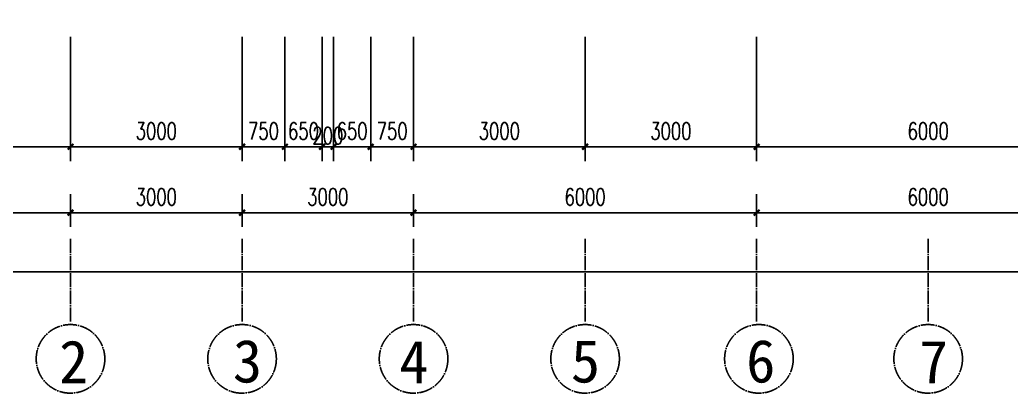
# Model space of a CAD drawing. Header units: millimetres. Extents: x -150677 to 588340, y -254013 to 149700.
# Drawn here: x 46065 to 63404, y 1229 to 7759 of the extents above; entities that cross this region are included whole.
import ezdxf

# ---------------------------------------------------------------- set-up
doc = ezdxf.new("R2010")
doc.units = ezdxf.units.MM
doc.header["$LTSCALE"] = 10
doc.header["$MEASUREMENT"] = 0
doc.linetypes.add('ACAD_ISO04W100', pattern=[30, 24, -3, 0, -3])
for name, color, linetype in [('1-Aa轴线', 240, 'ACAD_ISO04W100'), ('1-Ab轴号', 3, 'Continuous'), ('PUB_DIM', 3, 'Continuous')]:
    doc.layers.add(name, color=color, linetype=linetype)
doc.styles.add('_TCH_DIM_T3', font='SIMPLEX', dxfattribs={"width": 0.705882, "bigfont": 'GBCBIG'})
doc.styles.get("Standard").update_dxf_attribs({"font": ''})
doc.styles.get('Standard').set_extended_font_data('SimSun')
doc.dimstyles.new('_TCH_ARCH&&100', dxfattribs={"dimtxt": 297.5, "dimasz": 100, "dimexe": 250, "dimexo": 300, "dimgap": 126.25, "dimtad": 1, "dimdec": 0, "dimzin": 0, "dimdsep": 46, "dimtxsty": '_TCH_DIM_T3', "dimblk": 'ARCHTICK', "dimcen": 0.09, "dimclrt": 7, "dimazin": 2, "dimtfac": 1, "dimtdec": 0, "dimtix": 1, "dimtmove": 2, "dimatfit": 3, "dimfxl": 1, "dimtolj": 1, "dimtzin": 0, "dimarcsym": 0})

# ---------------------------------------------------------------- blocks, each defined once
blk = doc.blocks.new('_ArchTick')
at = {"color": 0, "linetype": 'ByBlock', "const_width": 0.4}
blk.add_lwpolyline([(-0.5, -0.5), (0.5, 0.5)], dxfattribs=at)
blk = doc.blocks.new('*D907')
at = {"layer": 'Defpoints', "color": 0, "transparency": 16777216}
for p in [(40952, 7759), (46952, 7759), (46952, 5539)]:
    blk.add_point(p, dxfattribs=at)
at = {"layer": 'PUB_DIM', "color": 0, "lineweight": -2, "transparency": 16777216}
for p, q in [((40952, 7459), (40952, 5289)), ((46952, 7459), (46952, 5289)), ((40952, 5539), (46952, 5539))]:
    blk.add_line(p, q, dxfattribs=at)
at = {"layer": 'PUB_DIM', "color": 0, "lineweight": -2, "transparency": 16777216, "xscale": 100, "yscale": 100, "zscale": 100, "rotation": 180}
blk.add_blockref('_ArchTick', (40952, 5539), dxfattribs=at)
at = {"layer": 'PUB_DIM', "color": 0, "lineweight": -2, "transparency": 16777216, "xscale": 100, "yscale": 100, "zscale": 100}
blk.add_blockref('_ArchTick', (46952, 5539), dxfattribs=at)
at = {"layer": 'PUB_DIM', "color": 7, "transparency": 16777216, "insert": (43952, 5814), "char_height": 297.5, "attachment_point": 5, "style": '_TCH_DIM_T3'}
blk.add_mtext('\\A1;6000', dxfattribs=at)
blk = doc.blocks.new('*D908')
at = {"layer": 'Defpoints', "color": 0, "transparency": 16777216}
for p in [(46952, 7759), (49952, 7759), (49952, 5539)]:
    blk.add_point(p, dxfattribs=at)
at = {"layer": 'PUB_DIM', "color": 0, "lineweight": -2, "transparency": 16777216}
for p, q in [((46952, 7459), (46952, 5289)), ((49952, 7459), (49952, 5289)), ((46952, 5539), (49952, 5539))]:
    blk.add_line(p, q, dxfattribs=at)
at = {"layer": 'PUB_DIM', "color": 0, "lineweight": -2, "transparency": 16777216, "xscale": 100, "yscale": 100, "zscale": 100, "rotation": 180}
blk.add_blockref('_ArchTick', (46952, 5539), dxfattribs=at)
at = {"layer": 'PUB_DIM', "color": 0, "lineweight": -2, "transparency": 16777216, "xscale": 100, "yscale": 100, "zscale": 100}
blk.add_blockref('_ArchTick', (49952, 5539), dxfattribs=at)
at = {"layer": 'PUB_DIM', "color": 7, "transparency": 16777216, "insert": (48452, 5814), "char_height": 297.5, "attachment_point": 5, "style": '_TCH_DIM_T3'}
blk.add_mtext('\\A1;3000', dxfattribs=at)
blk = doc.blocks.new('*D909')
at = {"layer": 'Defpoints', "color": 0, "transparency": 16777216}
for p in [(49952, 7759), (50702, 7759), (50702, 5539)]:
    blk.add_point(p, dxfattribs=at)
at = {"layer": 'PUB_DIM', "color": 0, "lineweight": -2, "transparency": 16777216}
for p, q in [((49952, 7459), (49952, 5289)), ((50702, 7459), (50702, 5289)), ((49952, 5539), (49852, 5539)), ((49952, 5539), (50702, 5539)), ((50702, 5539), (50802, 5539))]:
    blk.add_line(p, q, dxfattribs=at)
at = {"layer": 'PUB_DIM', "color": 0, "lineweight": -2, "transparency": 16777216, "xscale": 100, "yscale": 100, "zscale": 100}
blk.add_blockref('_ArchTick', (49952, 5539), dxfattribs=at)
at = {"layer": 'PUB_DIM', "color": 0, "lineweight": -2, "transparency": 16777216, "xscale": 100, "yscale": 100, "zscale": 100, "rotation": 180}
blk.add_blockref('_ArchTick', (50702, 5539), dxfattribs=at)
at = {"layer": 'PUB_DIM', "color": 7, "transparency": 16777216, "insert": (50327, 5814), "char_height": 297.5, "attachment_point": 5, "style": '_TCH_DIM_T3'}
blk.add_mtext('\\A1;750', dxfattribs=at)
blk = doc.blocks.new('*D910')
at = {"layer": 'Defpoints', "color": 0, "transparency": 16777216}
for p in [(50702, 7759), (51352, 7759), (51352, 5539)]:
    blk.add_point(p, dxfattribs=at)
at = {"layer": 'PUB_DIM', "color": 0, "lineweight": -2, "transparency": 16777216}
for p, q in [((50702, 7459), (50702, 5289)), ((51352, 7459), (51352, 5289)), ((50702, 5539), (50602, 5539)), ((50702, 5539), (51352, 5539)), ((51352, 5539), (51452, 5539))]:
    blk.add_line(p, q, dxfattribs=at)
at = {"layer": 'PUB_DIM', "color": 0, "lineweight": -2, "transparency": 16777216, "xscale": 100, "yscale": 100, "zscale": 100}
blk.add_blockref('_ArchTick', (50702, 5539), dxfattribs=at)
at = {"layer": 'PUB_DIM', "color": 0, "lineweight": -2, "transparency": 16777216, "xscale": 100, "yscale": 100, "zscale": 100, "rotation": 180}
blk.add_blockref('_ArchTick', (51352, 5539), dxfattribs=at)
at = {"layer": 'PUB_DIM', "color": 7, "transparency": 16777216, "insert": (51027, 5814), "char_height": 297.5, "attachment_point": 5, "style": '_TCH_DIM_T3'}
blk.add_mtext('\\A1;650', dxfattribs=at)
blk = doc.blocks.new('*D911')
at = {"layer": 'Defpoints', "color": 0, "transparency": 16777216}
for p in [(51352, 7759), (51552, 7759), (51552, 5539)]:
    blk.add_point(p, dxfattribs=at)
at = {"layer": 'PUB_DIM', "color": 0, "lineweight": -2, "transparency": 16777216}
for p, q in [((51352, 7459), (51352, 5289)), ((51552, 7459), (51552, 5289)), ((51352, 5539), (51252, 5539)), ((51352, 5539), (51552, 5539)), ((51552, 5539), (51652, 5539))]:
    blk.add_line(p, q, dxfattribs=at)
at = {"layer": 'PUB_DIM', "color": 0, "lineweight": -2, "transparency": 16777216, "xscale": 100, "yscale": 100, "zscale": 100}
blk.add_blockref('_ArchTick', (51352, 5539), dxfattribs=at)
at = {"layer": 'PUB_DIM', "color": 0, "lineweight": -2, "transparency": 16777216, "xscale": 100, "yscale": 100, "zscale": 100, "rotation": 180}
blk.add_blockref('_ArchTick', (51552, 5539), dxfattribs=at)
at = {"layer": 'PUB_DIM', "color": 7, "transparency": 16777216, "insert": (51452, 5733), "char_height": 297.5, "attachment_point": 5, "style": '_TCH_DIM_T3'}
blk.add_mtext('\\A1;200', dxfattribs=at)
blk = doc.blocks.new('*D912')
at = {"layer": 'Defpoints', "color": 0, "transparency": 16777216}
for p in [(51552, 7759), (52202, 7759), (52202, 5539)]:
    blk.add_point(p, dxfattribs=at)
at = {"layer": 'PUB_DIM', "color": 0, "lineweight": -2, "transparency": 16777216}
for p, q in [((51552, 7459), (51552, 5289)), ((52202, 7459), (52202, 5289)), ((51552, 5539), (51452, 5539)), ((51552, 5539), (52202, 5539)), ((52202, 5539), (52302, 5539))]:
    blk.add_line(p, q, dxfattribs=at)
at = {"layer": 'PUB_DIM', "color": 0, "lineweight": -2, "transparency": 16777216, "xscale": 100, "yscale": 100, "zscale": 100}
blk.add_blockref('_ArchTick', (51552, 5539), dxfattribs=at)
at = {"layer": 'PUB_DIM', "color": 0, "lineweight": -2, "transparency": 16777216, "xscale": 100, "yscale": 100, "zscale": 100, "rotation": 180}
blk.add_blockref('_ArchTick', (52202, 5539), dxfattribs=at)
at = {"layer": 'PUB_DIM', "color": 7, "transparency": 16777216, "insert": (51877, 5814), "char_height": 297.5, "attachment_point": 5, "style": '_TCH_DIM_T3'}
blk.add_mtext('\\A1;650', dxfattribs=at)
blk = doc.blocks.new('*D913')
at = {"layer": 'Defpoints', "color": 0, "transparency": 16777216}
for p in [(52202, 7759), (52952, 7759), (52952, 5539)]:
    blk.add_point(p, dxfattribs=at)
at = {"layer": 'PUB_DIM', "color": 0, "lineweight": -2, "transparency": 16777216}
for p, q in [((52202, 7459), (52202, 5289)), ((52952, 7459), (52952, 5289)), ((52202, 5539), (52102, 5539)), ((52202, 5539), (52952, 5539)), ((52952, 5539), (53052, 5539))]:
    blk.add_line(p, q, dxfattribs=at)
at = {"layer": 'PUB_DIM', "color": 0, "lineweight": -2, "transparency": 16777216, "xscale": 100, "yscale": 100, "zscale": 100}
blk.add_blockref('_ArchTick', (52202, 5539), dxfattribs=at)
at = {"layer": 'PUB_DIM', "color": 0, "lineweight": -2, "transparency": 16777216, "xscale": 100, "yscale": 100, "zscale": 100, "rotation": 180}
blk.add_blockref('_ArchTick', (52952, 5539), dxfattribs=at)
at = {"layer": 'PUB_DIM', "color": 7, "transparency": 16777216, "insert": (52577, 5814), "char_height": 297.5, "attachment_point": 5, "style": '_TCH_DIM_T3'}
blk.add_mtext('\\A1;750', dxfattribs=at)
blk = doc.blocks.new('*D914')
at = {"layer": 'Defpoints', "color": 0, "transparency": 16777216}
for p in [(52952, 7759), (55952, 7759), (55952, 5539)]:
    blk.add_point(p, dxfattribs=at)
at = {"layer": 'PUB_DIM', "color": 0, "lineweight": -2, "transparency": 16777216}
for p, q in [((52952, 7459), (52952, 5289)), ((55952, 7459), (55952, 5289)), ((52952, 5539), (55952, 5539))]:
    blk.add_line(p, q, dxfattribs=at)
at = {"layer": 'PUB_DIM', "color": 0, "lineweight": -2, "transparency": 16777216, "xscale": 100, "yscale": 100, "zscale": 100, "rotation": 180}
blk.add_blockref('_ArchTick', (52952, 5539), dxfattribs=at)
at = {"layer": 'PUB_DIM', "color": 0, "lineweight": -2, "transparency": 16777216, "xscale": 100, "yscale": 100, "zscale": 100}
blk.add_blockref('_ArchTick', (55952, 5539), dxfattribs=at)
at = {"layer": 'PUB_DIM', "color": 7, "transparency": 16777216, "insert": (54452, 5814), "char_height": 297.5, "attachment_point": 5, "style": '_TCH_DIM_T3'}
blk.add_mtext('\\A1;3000', dxfattribs=at)
blk = doc.blocks.new('*D915')
at = {"layer": 'Defpoints', "color": 0, "transparency": 16777216}
for p in [(55952, 7759), (58952, 7759), (58952, 5539)]:
    blk.add_point(p, dxfattribs=at)
at = {"layer": 'PUB_DIM', "color": 0, "lineweight": -2, "transparency": 16777216}
for p, q in [((55952, 7459), (55952, 5289)), ((58952, 7459), (58952, 5289)), ((55952, 5539), (58952, 5539))]:
    blk.add_line(p, q, dxfattribs=at)
at = {"layer": 'PUB_DIM', "color": 0, "lineweight": -2, "transparency": 16777216, "xscale": 100, "yscale": 100, "zscale": 100, "rotation": 180}
blk.add_blockref('_ArchTick', (55952, 5539), dxfattribs=at)
at = {"layer": 'PUB_DIM', "color": 0, "lineweight": -2, "transparency": 16777216, "xscale": 100, "yscale": 100, "zscale": 100}
blk.add_blockref('_ArchTick', (58952, 5539), dxfattribs=at)
at = {"layer": 'PUB_DIM', "color": 7, "transparency": 16777216, "insert": (57452, 5814), "char_height": 297.5, "attachment_point": 5, "style": '_TCH_DIM_T3'}
blk.add_mtext('\\A1;3000', dxfattribs=at)
blk = doc.blocks.new('*D916')
at = {"layer": 'Defpoints', "color": 0, "transparency": 16777216}
for p in [(58952, 7759), (64952, 7759), (64952, 5539)]:
    blk.add_point(p, dxfattribs=at)
at = {"layer": 'PUB_DIM', "color": 0, "lineweight": -2, "transparency": 16777216}
for p, q in [((58952, 7459), (58952, 5289)), ((64952, 7459), (64952, 5289)), ((58952, 5539), (64952, 5539))]:
    blk.add_line(p, q, dxfattribs=at)
at = {"layer": 'PUB_DIM', "color": 0, "lineweight": -2, "transparency": 16777216, "xscale": 100, "yscale": 100, "zscale": 100, "rotation": 180}
blk.add_blockref('_ArchTick', (58952, 5539), dxfattribs=at)
at = {"layer": 'PUB_DIM', "color": 0, "lineweight": -2, "transparency": 16777216, "xscale": 100, "yscale": 100, "zscale": 100}
blk.add_blockref('_ArchTick', (64952, 5539), dxfattribs=at)
at = {"layer": 'PUB_DIM', "color": 7, "transparency": 16777216, "insert": (61952, 5814), "char_height": 297.5, "attachment_point": 5, "style": '_TCH_DIM_T3'}
blk.add_mtext('\\A1;6000', dxfattribs=at)
blk = doc.blocks.new('*D930')
at = {"layer": 'Defpoints', "color": 0, "transparency": 16777216}
for p in [(40952, 5007), (46952, 5007), (46952, 4386)]:
    blk.add_point(p, dxfattribs=at)
at = {"layer": 'PUB_DIM', "color": 0, "lineweight": -2, "transparency": 16777216}
for p, q in [((40952, 4707), (40952, 4136)), ((46952, 4707), (46952, 4136)), ((40952, 4386), (46952, 4386))]:
    blk.add_line(p, q, dxfattribs=at)
at = {"layer": 'PUB_DIM', "color": 0, "lineweight": -2, "transparency": 16777216, "xscale": 100, "yscale": 100, "zscale": 100, "rotation": 180}
blk.add_blockref('_ArchTick', (40952, 4386), dxfattribs=at)
at = {"layer": 'PUB_DIM', "color": 0, "lineweight": -2, "transparency": 16777216, "xscale": 100, "yscale": 100, "zscale": 100}
blk.add_blockref('_ArchTick', (46952, 4386), dxfattribs=at)
at = {"layer": 'PUB_DIM', "color": 7, "transparency": 16777216, "insert": (43952, 4661), "char_height": 297.5, "attachment_point": 5, "style": '_TCH_DIM_T3'}
blk.add_mtext('\\A1;6000', dxfattribs=at)
blk = doc.blocks.new('*D931')
at = {"layer": 'Defpoints', "color": 0, "transparency": 16777216}
for p in [(46952, 5007), (49952, 5007), (49952, 4386)]:
    blk.add_point(p, dxfattribs=at)
at = {"layer": 'PUB_DIM', "color": 0, "lineweight": -2, "transparency": 16777216}
for p, q in [((46952, 4707), (46952, 4136)), ((49952, 4707), (49952, 4136)), ((46952, 4386), (49952, 4386))]:
    blk.add_line(p, q, dxfattribs=at)
at = {"layer": 'PUB_DIM', "color": 0, "lineweight": -2, "transparency": 16777216, "xscale": 100, "yscale": 100, "zscale": 100, "rotation": 180}
blk.add_blockref('_ArchTick', (46952, 4386), dxfattribs=at)
at = {"layer": 'PUB_DIM', "color": 0, "lineweight": -2, "transparency": 16777216, "xscale": 100, "yscale": 100, "zscale": 100}
blk.add_blockref('_ArchTick', (49952, 4386), dxfattribs=at)
at = {"layer": 'PUB_DIM', "color": 7, "transparency": 16777216, "insert": (48452, 4661), "char_height": 297.5, "attachment_point": 5, "style": '_TCH_DIM_T3'}
blk.add_mtext('\\A1;3000', dxfattribs=at)
blk = doc.blocks.new('*D932')
at = {"layer": 'Defpoints', "color": 0, "transparency": 16777216}
for p in [(49952, 5007), (52952, 5007), (52952, 4386)]:
    blk.add_point(p, dxfattribs=at)
at = {"layer": 'PUB_DIM', "color": 0, "lineweight": -2, "transparency": 16777216}
for p, q in [((49952, 4707), (49952, 4136)), ((52952, 4707), (52952, 4136)), ((49952, 4386), (52952, 4386))]:
    blk.add_line(p, q, dxfattribs=at)
at = {"layer": 'PUB_DIM', "color": 0, "lineweight": -2, "transparency": 16777216, "xscale": 100, "yscale": 100, "zscale": 100, "rotation": 180}
blk.add_blockref('_ArchTick', (49952, 4386), dxfattribs=at)
at = {"layer": 'PUB_DIM', "color": 0, "lineweight": -2, "transparency": 16777216, "xscale": 100, "yscale": 100, "zscale": 100}
blk.add_blockref('_ArchTick', (52952, 4386), dxfattribs=at)
at = {"layer": 'PUB_DIM', "color": 7, "transparency": 16777216, "insert": (51452, 4661), "char_height": 297.5, "attachment_point": 5, "style": '_TCH_DIM_T3'}
blk.add_mtext('\\A1;3000', dxfattribs=at)
blk = doc.blocks.new('*D933')
at = {"layer": 'Defpoints', "color": 0, "transparency": 16777216}
for p in [(52952, 5007), (58952, 5007), (58952, 4386)]:
    blk.add_point(p, dxfattribs=at)
at = {"layer": 'PUB_DIM', "color": 0, "lineweight": -2, "transparency": 16777216}
for p, q in [((52952, 4707), (52952, 4136)), ((58952, 4707), (58952, 4136)), ((52952, 4386), (58952, 4386))]:
    blk.add_line(p, q, dxfattribs=at)
at = {"layer": 'PUB_DIM', "color": 0, "lineweight": -2, "transparency": 16777216, "xscale": 100, "yscale": 100, "zscale": 100, "rotation": 180}
blk.add_blockref('_ArchTick', (52952, 4386), dxfattribs=at)
at = {"layer": 'PUB_DIM', "color": 0, "lineweight": -2, "transparency": 16777216, "xscale": 100, "yscale": 100, "zscale": 100}
blk.add_blockref('_ArchTick', (58952, 4386), dxfattribs=at)
at = {"layer": 'PUB_DIM', "color": 7, "transparency": 16777216, "insert": (55952, 4661), "char_height": 297.5, "attachment_point": 5, "style": '_TCH_DIM_T3'}
blk.add_mtext('\\A1;6000', dxfattribs=at)
blk = doc.blocks.new('*D934')
at = {"layer": 'Defpoints', "color": 0, "transparency": 16777216}
for p in [(58952, 5007), (64952, 5007), (64952, 4386)]:
    blk.add_point(p, dxfattribs=at)
at = {"layer": 'PUB_DIM', "color": 0, "lineweight": -2, "transparency": 16777216}
for p, q in [((58952, 4707), (58952, 4136)), ((64952, 4707), (64952, 4136)), ((58952, 4386), (64952, 4386))]:
    blk.add_line(p, q, dxfattribs=at)
at = {"layer": 'PUB_DIM', "color": 0, "lineweight": -2, "transparency": 16777216, "xscale": 100, "yscale": 100, "zscale": 100, "rotation": 180}
blk.add_blockref('_ArchTick', (58952, 4386), dxfattribs=at)
at = {"layer": 'PUB_DIM', "color": 0, "lineweight": -2, "transparency": 16777216, "xscale": 100, "yscale": 100, "zscale": 100}
blk.add_blockref('_ArchTick', (64952, 4386), dxfattribs=at)
at = {"layer": 'PUB_DIM', "color": 7, "transparency": 16777216, "insert": (61952, 4661), "char_height": 297.5, "attachment_point": 5, "style": '_TCH_DIM_T3'}
blk.add_mtext('\\A1;6000', dxfattribs=at)
blk = doc.blocks.new('*D942')
at = {"layer": 'Defpoints', "color": 0, "transparency": 16777216}
for p in [(40952, 4136), (102152, 4136), (102152, 3353)]:
    blk.add_point(p, dxfattribs=at)
at = {"layer": 'PUB_DIM', "color": 0, "lineweight": -2, "transparency": 16777216}
for p, q in [((40952, 3836), (40952, 3103)), ((102152, 3836), (102152, 3103)), ((40952, 3353), (102152, 3353))]:
    blk.add_line(p, q, dxfattribs=at)
at = {"layer": 'PUB_DIM', "color": 0, "lineweight": -2, "transparency": 16777216, "xscale": 100, "yscale": 100, "zscale": 100, "rotation": 180}
blk.add_blockref('_ArchTick', (40952, 3353), dxfattribs=at)
at = {"layer": 'PUB_DIM', "color": 0, "lineweight": -2, "transparency": 16777216, "xscale": 100, "yscale": 100, "zscale": 100}
blk.add_blockref('_ArchTick', (102152, 3353), dxfattribs=at)
at = {"layer": 'PUB_DIM', "color": 7, "transparency": 16777216, "insert": (71552, 3628), "char_height": 297.5, "attachment_point": 5, "style": '_TCH_DIM_T3'}
blk.add_mtext('\\A1;61200', dxfattribs=at)

msp = doc.modelspace()

# ---------------------------------------------------------------- linework, layer by layer
at = {"layer": '1-Aa轴线'}
for p, q in [((46951.9, 3925.8), (46951.9, 2429)), ((49951.9, 3925.8), (49951.9, 2429)), ((52951.9, 3925.8), (52951.9, 2429)), ((55951.9, 3925.8), (55951.9, 2429)), ((58951.9, 3925.8), (58951.9, 2429)), ((61951.9, 3925.8), (61951.9, 2429))]:
    msp.add_line(p, q, dxfattribs=at)
for centre in [(46951.9, 1829), (49951.9, 1829), (52951.9, 1829), (55951.9, 1829), (58991.9, 1829), (61951.9, 1829)]:
    msp.add_circle(centre, 600, dxfattribs=at)

# ---------------------------------------------------------------- texts
at = {"layer": '1-Ab轴号', "char_height": 750, "width": 36.316, "attachment_point": 7}
for s, insert in [('{\\fSimSun|b0|i0|c134|p2;2}', (46752.4, 1403.2)), ('{\\fSimSun|b0|i0|c134|p2;3}', (49791.9, 1403.2)), ('{\\fSimSun|b0|i0|c134|p2;4}', (52704.2, 1403.2)), ('{\\fSimSun|b0|i0|c134|p2;5}', (55704.2, 1403.2)), ('{\\fSimSun|b0|i0|c134|p2;6}', (58768.5, 1403.2)), ('{\\fSimSun|b0|i0|c134|p2;7}', (61791.9, 1403.2))]:
    msp.add_mtext(s, dxfattribs=dict(at, insert=insert))

# ---------------------------------------------------------------- dimensions: what is measured, and where the dimension line sits
at = {"layer": 'PUB_DIM'}
for p1, p2, distance, picture, middle in [((40951.9, 7759.3), (46951.9, 7759.3), -2220.4, '*D907', (43951.9, 5813.9)), ((46951.9, 7759.3), (49951.9, 7759.3), -2220.4, '*D908', (48451.9, 5813.9)), ((49951.9, 7759.3), (50701.9, 7759.3), -2220.4, '*D909', (50326.9, 5813.9)), ((50701.9, 7759.3), (51351.9, 7759.3), -2220.4, '*D910', (51026.9, 5813.9)), ((51551.9, 7759.3), (52201.9, 7759.3), -2220.4, '*D912', (51876.9, 5813.9)), ((52201.9, 7759.3), (52951.9, 7759.3), -2220.4, '*D913', (52576.9, 5813.9)), ((52951.9, 7759.3), (55951.9, 7759.3), -2220.4, '*D914', (54451.9, 5813.9)), ((55951.9, 7759.3), (58951.9, 7759.3), -2220.4, '*D915', (57451.9, 5813.9)), ((58951.9, 7759.3), (64951.9, 7759.3), -2220.4, '*D916', (61951.9, 5813.9)), ((40951.9, 5007), (46951.9, 5007), -621.5, '*D930', (43951.9, 4660.5)), ((46951.9, 5007), (49951.9, 5007), -621.5, '*D931', (48451.9, 4660.5)), ((49951.9, 5007), (52951.9, 5007), -621.5, '*D932', (51451.9, 4660.5)), ((52951.9, 5007), (58951.9, 5007), -621.5, '*D933', (55951.9, 4660.5)), ((58951.9, 5007), (64951.9, 5007), -621.5, '*D934', (61951.9, 4660.5)), ((40951.9, 4135.5), (102151.9, 4135.5), -782.1, '*D942', (71551.9, 3628.4))]:
    dim = msp.add_aligned_dim(p1=p1, p2=p2, distance=distance, dimstyle='_TCH_ARCH&&100', dxfattribs=at)
    dim.commit()
    dim.dimension.update_dxf_attribs({"geometry": picture, "text_midpoint": middle})
dim = msp.add_linear_dim(base=(51551.9, 5538.9), p1=(51351.9, 7759.3), p2=(51551.9, 7759.3), angle=0, dimstyle='_TCH_ARCH&&100', dxfattribs=at)
dim.commit()
dim.dimension.update_dxf_attribs({"geometry": '*D911', "text_midpoint": (51451.9, 5733.1), "dimtype": 129})

doc.saveas('drawing.dxf')
